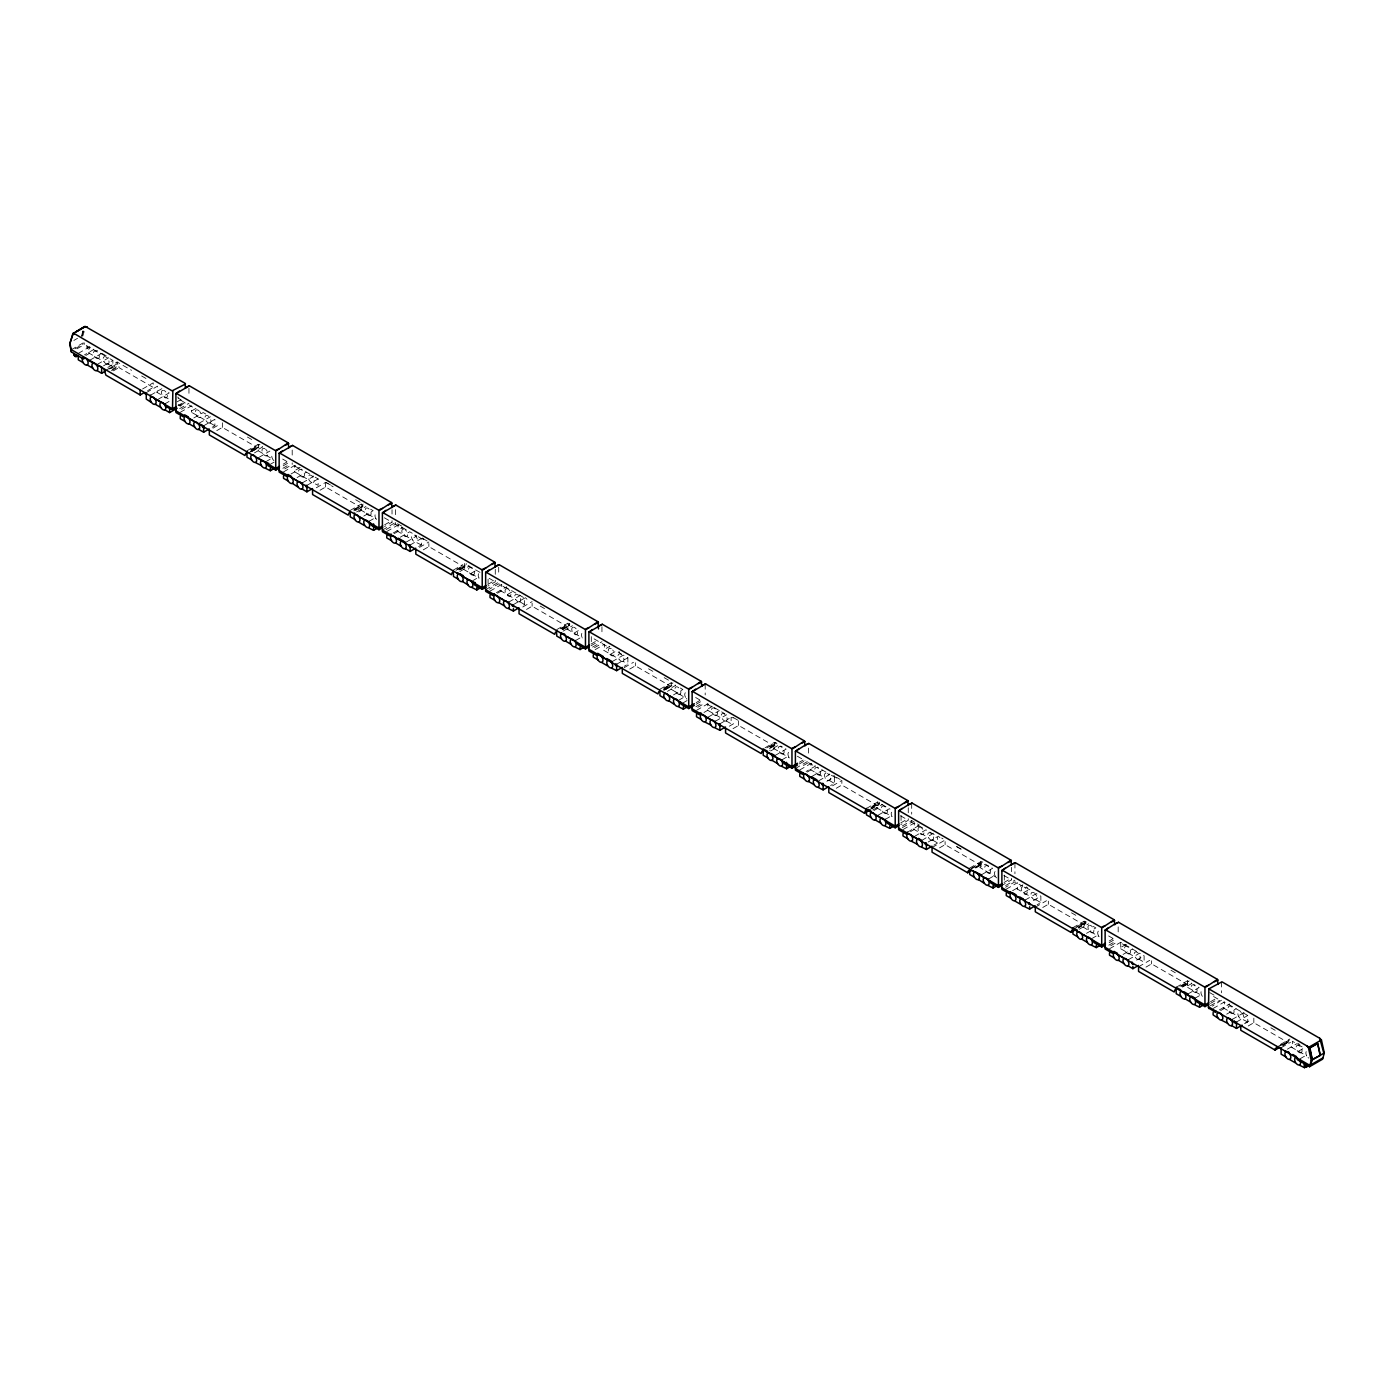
<?xml version="1.0" encoding="UTF-8"?>
<svg xmlns="http://www.w3.org/2000/svg" width="1394" height="1394" viewBox="0 0 1394 1394"><rect width="100%" height="100%" fill="white"/><g stroke="black" fill="none" stroke-linecap="round" stroke-linejoin="round"><path stroke-width="0.75" stroke-dasharray="5 3.75" d="M82.019 334.107L83.03 330.692M81.723 336.006L83.239 330.883M81.706 336.477L83.431 330.657M82.751 336.268L84.476 330.465M179.896 406.072L185.524 402.186M1221.51 1000.195L1212.327 1006.137M506.58 586.665L505.9 587.954L498.703 583.807L489.381 589.174M1022.813 884.72L1022.133 885.992L1014.937 881.844L1005.614 887.229M1126.056 944.313L1125.376 945.602L1119.974 942.501M97.336 350.399L96.656 351.515L87.352 346.13C86.097 347.89 90.54 350.504 89.321 347.28M619.703 652.375L618.971 651.556M73.882 340.432L77.506 338.341M71.408 349.685L83.065 342.959L86.968 345.921C85.592 348.082 90.924 351.34 89.704 347.489M74.962 348.796L83.274 343.987M77.001 348.779L84.459 344.475L84.11 342.75M78.273 353.396L89.495 346.914L93.851 349.441L84.494 354.843M85.766 355.505L89.495 353.344L89.495 346.914M89.948 360.157L101.187 353.658M97.284 364.392L108.523 357.892L95.681 350.486M103.522 365.82L112.879 360.419L112.879 366.831L109.133 368.992M107.826 367.389L117.131 362.004L131.576 370.334M105.961 370.246L117.131 363.799L118.141 364.374L118.141 365.942L110.684 370.246M110.684 368.678L118.141 364.374M111.503 370.717L118.96 366.413L118.96 367.633L153.218 387.41L153.218 382.827L140.167 390.372M113.367 370.856L118.96 367.633M147.625 390.651L153.218 387.41M146.265 392.655L157.505 386.173L157.505 392.603M150.622 395.182L161.843 388.682M157.958 399.416L169.179 392.916L165.52 390.808M165.276 403.633L169.023 401.472M177.125 401.838L180.871 399.677L180.871 406.09L177.7 404.26M178.066 405.619L185.524 401.315M179.634 408.669L188.957 403.284M181.499 409.278L188.957 404.974L192.546 407.048M180.279 412.293L191.501 405.811L191.501 412.223M195.996 408.407L190.386 411.648L205.981 420.587M193.836 417.956L203.193 412.554L208.595 415.673M199.15 423.201L210.389 416.719M203.646 425.797L214.885 419.298L214.885 425.728L211.139 427.888M213.038 428.167L220.496 423.863M216.767 430.624L222.36 427.4L258.012 447.962L258.831 445.731L259.946 446.376L246.895 453.904M246.965 450.802L258.204 444.32L262.699 446.916L257.088 450.157L272.666 459.096M250.624 449.861L259.946 444.477M251.373 450.035L258.831 445.731M250.554 451.22L258.012 446.916M251.373 451.691L258.831 447.387M252.419 451.203L258.012 447.962M254.457 452.893L258.204 450.732L258.204 444.32M258.657 457.546L269.896 451.064M265.853 461.693L271.464 458.452M270.349 464.289L274.078 462.128M283.191 464.15L286.92 462.006M283.191 465.84L288.785 462.599L282.668 459.079M282.877 468.279L290.335 463.975M284.742 468.889L292.2 464.585L292.2 462.895M283.522 471.904L294.761 465.422L299.257 468.018M300.163 467.495L293.629 471.259L309.224 480.198M291.015 473.995L294.761 471.834L294.761 465.422M297.079 477.567L306.436 472.165M302.393 482.812L313.633 476.312L301.052 469.046M306.889 485.408L318.128 478.909L318.128 485.339L312.692 482.655A4.165 2.405 60 0 1 309.747 480.965L309.137 480.059A4.165 2.405 60 0 1 309.137 475.249A4.165 2.405 60 0 1 313.302 477.654A4.165 2.405 60 0 1 313.302 482.481M316.299 487.778L325.621 482.394L333.131 486.733M320.028 490.235L325.621 487.011L361.255 507.573M350.225 510.413L361.447 503.931L361.447 510.343L357.7 512.504M353.867 509.472L363.189 504.088M354.616 509.646L362.074 505.342L363.189 505.987L355.731 510.291M353.797 510.831L362.074 506.998L355.662 510.814M356.585 511.929L365.942 506.527M363.782 516.076L373.139 510.674L367.737 507.555M369.096 521.304L374.707 518.063M384.57 524.841L392.028 520.537L392.028 522.21L384.57 526.514M382.409 530.051L395.443 522.506L402.936 526.827M386.138 529.563L395.443 524.196L402.639 528.343M386.765 531.515L398.004 525.033L407.884 530.731M393.143 533.031L402.5 527.629M394.258 533.606L398.004 531.445L398.004 525.033M400.322 537.178L409.697 531.776L416.876 535.923L405.654 542.423M410.15 545.002L421.371 538.52L421.371 544.949L417.625 547.11M419.542 547.372L428.864 542.005M423.271 549.846L428.864 546.605L464.498 567.184L465.335 564.953L466.432 565.598L466.432 563.699M453.468 570.024L462.825 564.622M457.11 569.083L464.568 564.762M456.012 570.338L465.335 564.953M458.905 569.362L464.498 566.138M458.974 569.902L466.432 565.598M459.741 569.85L465.335 566.609M460.769 569.344L464.498 567.184M459.828 571.54L469.186 566.138M470.771 573.526L476.382 570.285M472.339 580.915L477.95 577.674M487.813 584.452L495.271 580.148L495.271 581.821L487.813 586.125M485.652 589.645L498.703 582.117M490.008 591.126L501.248 584.644L504.245 586.369M496.386 592.642L505.743 587.24L524.614 598.131L524.614 604.56L520.886 606.721M497.501 593.217L501.248 591.056L501.248 584.644M507.311 594.628L512.94 591.387M508.897 602.016L520.119 595.534M513.393 604.613L524.614 598.131M522.785 606.982L532.107 601.616M526.514 609.457L532.107 606.216L567.741 626.795M556.711 629.635L567.95 623.153L567.95 629.565M560.371 628.677L569.693 623.31L569.693 625.209L562.235 629.513M561.12 628.868L568.578 624.564L569.693 625.209M562.148 628.973L568.578 626.22L562.148 630.018M563.071 631.151L572.446 625.732M574.014 633.137L579.625 629.896M575.583 640.526L581.211 637.285M591.056 644.045L598.514 639.741M591.056 645.736L598.514 641.432L590.882 637.023M592.624 647.112L601.947 641.728M594.489 647.722L601.947 643.401L609.143 647.565L609.823 646.276L603.375 650.092L618.971 659.031M595.133 649.656L604.491 644.255L604.491 650.667M610.572 654.239L616.183 650.998L621.585 654.117M612.14 661.627L623.379 655.145L627.875 657.741L627.875 664.154L624.129 666.332M616.636 664.224L627.875 657.741M624.163 667.674L633.486 662.289M629.757 669.05L635.35 665.827L670.984 686.406L671.821 684.175L672.936 684.82L663.614 690.187M659.954 689.246L671.194 682.746L675.689 685.343L670.061 688.584L686.179 698.289A4.165 2.405 60 0 0 686.893 699.039M663.614 688.288L672.936 682.921M664.363 688.479L671.821 684.175M663.544 689.664L670.984 685.36M664.363 690.135L671.821 685.831M665.408 689.629L670.984 686.406M667.447 691.337L671.194 689.176L671.194 682.746M673.511 694.909L682.868 689.507L677.484 686.388M678.843 700.136L684.454 696.895M683.339 702.733L687.068 700.572M696.181 702.593L699.91 700.433M696.181 704.266L701.757 701.043L695.658 697.505M695.867 706.723L703.325 702.419M697.732 707.316L705.19 703.012M696.512 710.348L707.751 703.865L712.229 706.444L706.619 709.703L722.214 718.624M704.005 712.439L707.751 710.278L707.751 703.865M708.204 717.091L719.426 710.609M715.383 721.238L726.622 714.756M719.879 723.834L729.236 718.433M729.289 726.204L736.746 721.9M733.017 728.661L738.593 725.438L774.245 746.017L775.064 743.786L776.179 744.413L770.586 747.654M765.079 747.759L774.437 742.357L778.932 744.954L769.575 750.355M766.857 747.898L776.179 742.514M769.471 747.01L775.064 743.786M770.516 747.114L774.245 744.971M769.471 748.665L775.064 745.442M770.69 750.948L774.437 748.787L774.437 742.357M774.89 755.6L786.129 749.118L780.727 745.999M782.086 759.747L787.697 756.506M799.424 762.204L803.153 760.044M799.424 763.877L805.018 760.654L805.018 758.963M795.399 768.477L808.433 760.95L808.433 762.623L800.992 766.927M799.755 769.958L810.994 763.459L815.49 766.055L806.133 771.474M807.248 772.049L810.994 769.889L810.994 763.459M811.447 776.702L822.669 770.22M818.644 780.849L829.866 774.367L817.285 767.101M826.869 781.285L834.361 776.963L834.361 783.376L830.615 785.536M832.532 785.815L841.854 780.431L841.854 785.049L877.488 805.627L878.307 805.052L871.895 808.851M836.261 788.272L841.854 785.049M866.458 808.45L877.68 801.968L887.577 807.684M871.964 806.429L879.422 802.125L879.422 804.024L868.235 810.489M870.867 807.701L878.307 803.397L879.422 804.024M871.895 807.806L877.488 804.565M872.818 809.966L882.175 804.565M873.933 810.559L877.68 808.398L877.68 801.968M878.133 815.211L889.372 808.712L892.962 810.803M885.329 819.358L890.94 816.117M900.803 822.878L908.261 818.574L908.261 820.264L900.803 824.568M902.371 825.928L911.693 820.561L919.169 824.882M902.371 827.618L911.693 822.233L918.873 826.398M902.998 829.569L914.237 823.07L924.117 828.785M907.494 832.148L918.733 825.666M910.491 831.66L914.237 829.5L914.237 823.07M914.691 836.313L925.93 829.831L936.106 835.703M921.887 840.46L933.318 833.246M928.247 841.976L937.604 836.574L937.604 842.987L933.858 845.147M932.046 847.569L945.097 840.042L941.682 838.073M939.504 847.883L945.097 844.659L980.731 865.238L981.568 862.991L982.665 863.635L982.665 861.736M969.701 868.061L980.94 861.579L983.92 863.304M971.496 868.201L980.801 862.816M970.381 869.455L981.568 862.991M975.138 867.417L980.731 864.175M975.225 867.939L982.665 863.635M975.974 867.887L981.568 864.663M981.393 874.822L992.615 868.323L985.419 864.175L979.808 867.417L995.926 877.122A4.165 2.405 60 0 0 996.64 877.871M988.573 878.969L994.201 875.728M1004.046 882.489L1011.504 878.185L1011.504 879.875L1002.181 885.242M1005.614 885.538L1014.937 880.172M1006.259 889.163L1017.481 882.681L1017.481 889.111M1012.619 890.679L1021.976 885.277M1023.562 892.683L1029.173 889.424M1025.13 900.071L1036.369 893.589L1040.865 896.185L1040.865 902.598L1037.119 904.758M1033.372 900.507L1040.865 896.185M1035.289 907.18L1046.476 900.733M1042.747 907.494L1048.34 904.27L1083.974 924.849L1084.811 924.274L1078.381 928.073M1072.944 927.672L1084.184 921.19L1087.181 922.915M1076.604 926.731L1085.926 921.347L1085.926 923.246L1078.468 927.55M1073.624 929.066L1084.811 922.601L1085.926 923.246M1078.381 927.01L1083.974 923.786M1079.304 929.188L1088.679 923.786M1086.501 933.335L1095.858 927.934L1090.474 924.832M1091.816 938.58L1097.444 935.339M1109.154 941.02L1112.882 938.876M1109.154 942.71L1114.747 939.469M1108.857 945.149L1116.315 940.845M1110.722 945.759L1118.18 941.455M1109.502 948.774L1120.724 942.292L1137.818 952.154M1126.125 944.365L1119.609 948.129L1135.204 957.068M1123.059 954.437L1132.416 949.035M1128.373 959.682L1139.612 953.2L1144.108 955.796L1144.108 962.209L1139.194 959.368M1136.615 960.117L1144.108 955.796M1138.549 966.791L1149.719 960.344M1145.99 967.105L1151.583 963.881L1187.235 984.443L1188.054 982.212L1180.596 986.516M1176.188 987.283L1187.427 980.801L1191.922 983.397L1186.311 986.638L1201.889 995.577M1179.847 986.342L1189.169 980.958M1181.642 986.621L1187.235 983.397M1183.576 986.081L1189.169 982.857M1182.46 987.109L1188.054 983.885M1187.88 994.027L1199.119 987.544L1193.717 984.425M1195.076 998.191L1200.687 994.95M1210.55 1001.711L1216.143 998.487M1210.55 1003.384L1218.007 999.08L1210.358 994.671M1210.341 1005.771L1219.645 1000.387M1213.129 1008.489L1224.368 1002.007L1247.735 1015.494L1247.735 1021.924L1243.988 1024.085M1219.349 1009.918L1229.63 1003.994L1228.462 1004.847L1223.671 1002.077M1220.621 1010.598L1224.368 1008.42L1224.368 1002.007M1226.685 1014.152L1236.042 1008.751M1232.157 1019.467L1244.284 1012.462M1236.495 1021.994L1247.735 1015.494M1244.511 1023.527L1251.969 1019.223M1248.24 1025.967L1253.833 1022.726L1288.091 1042.52L1288.892 1040.185L1289.903 1040.778L1282.445 1045.082M1280.581 1044.35L1289.903 1038.983M1277.723 1046.65L1288.892 1040.185M1280.633 1045.587L1288.091 1041.283M1283.316 1044.977L1288.892 1041.754M1282.497 1045.744L1288.091 1042.52M1281.121 1047.748L1290.478 1042.346M1287.359 1049.177L1296.716 1043.775M1298.424 1051.25L1304.052 1048.009L1292.36 1041.266L1292.36 1047.678M1300.149 1058.726L1305.76 1055.485M421.371 544.949L415.952 542.266A4.165 2.405 60 0 1 412.99 540.576L412.38 539.67A4.165 2.405 60 0 1 412.99 534.669M623.048 661.296L622.438 661.488A4.165 2.405 60 0 1 619.494 659.78L618.884 658.892A4.165 2.405 60 0 1 618.884 654.082A4.165 2.405 60 0 1 623.048 656.487A4.165 2.405 60 0 1 623.048 661.296L627.875 664.154M1247.735 1021.924L1242.315 1019.258A4.165 2.405 60 0 1 1239.353 1017.55L1238.743 1016.662A4.165 2.405 60 0 1 1238.099 1012.567A4.165 2.405 60 0 1 1240.834 1012.044M141.648 375.979L147.154 379.151M247.418 437.036L254.963 441.393M326.161 482.498L333.689 486.854M422.33 538.032L423.741 538.851M540.192 606.076L547.737 610.433M664.189 677.658L671.716 682.014M733.488 717.666L741.033 722.022M833.647 775.5L835.023 776.301M956.946 846.681L964.491 851.037M1026.542 886.863L1027.552 887.856M1071.516 912.826L1079.061 917.182M1170.995 970.259L1178.522 974.615M1209.678 992.598L1214.679 995.49M1270.875 1027.814L1276.364 1030.985M1297.622 1043.252L1299.87 1044.559M101.849 353.309L106.955 356.254M355.679 499.749L361.307 503.007M423.741 539.042L427.156 541.011M648.506 668.806L656.016 673.145M836.731 777.486L840.146 779.455M956.371 846.559L963.881 850.898M422.051 538.642L423.741 539.617M526.984 599.228L525.294 597.678M731.78 717.457L733.488 717.927M835.023 777.068L836.731 778.061M939.974 837.655L938.284 836.156M109.969 358.728L112.879 360.419M177.962 397.987L180.871 399.677M315.131 477.184L318.128 478.909M418.374 536.795L421.371 538.52M479.972 572.359L464.69 563.542L464.69 569.954M714.042 707.49L724.828 713.711M831.364 775.238L834.361 776.963M1025.583 887.351L1032.762 891.515M293.995 465.613L299.396 468.732M384.378 517.801L392.028 522.21M489.155 578.301L495.271 581.821M706.985 704.057L712.386 707.176M797.368 756.245L805.018 760.654M808.433 762.623L815.629 766.787M900.629 815.856L905.211 818.487M1003.872 875.449L1011.504 879.875M1108.648 935.949L1113.231 938.598M88.24 352.682L104.132 361.778M108.122 364.095L112.879 366.831M156.233 391.941L169.266 399.381M209.971 422.887L214.885 425.728M360.332 509.768L375.927 518.707M396.889 530.87L412.467 539.809M463.575 569.379L479.083 578.179A4.165 2.405 60 0 1 479.083 573.37M500.132 590.481L515.728 599.42M519.718 601.72L524.614 604.56M566.818 628.99L582.413 637.912M726.204 720.942L731.118 723.765L731.118 717.352M773.322 748.195L789.44 757.9M809.862 769.296L825.457 778.235M829.465 780.553L834.361 783.376M876.565 807.806L892.073 816.623A4.165 2.405 60 0 1 892.073 811.796M913.122 828.907L928.7 837.846M932.708 840.164L937.604 842.987M1016.365 888.518L1031.961 897.457M1035.951 899.775L1040.865 902.598M1083.051 927.027L1099.169 936.733M1223.096 1007.757L1238.83 1016.784M1291.088 1047.016L1306.736 1055.903A4.165 2.405 60 0 1 1306.736 1051.093M1202.412 996.344L1201.802 995.438A4.165 2.405 60 0 1 1202.412 990.437M376.45 519.474L375.84 518.568A4.165 2.405 60 0 1 376.45 513.567M185.245 402.988L178.571 398.806L177.892 396.907M1253.833 1018.143L1253.833 1022.726M1221.51 982.003L1221.51 992.824M1187.427 980.801L1187.427 987.213M1151.583 960.797L1151.583 963.881M1120.724 942.292L1120.724 948.722M1118.18 926.923L1118.18 933.353M1084.811 922.601L1084.811 924.274M1084.184 921.19L1084.184 927.602M1048.34 901.186L1048.34 904.27M1014.937 863.025L1014.937 873.742M1011.504 867.364L1011.504 871.686M1004.307 875.083L1004.307 881.496M980.94 861.579L980.94 868.009M945.097 841.575L945.097 844.659M911.693 803.414L911.693 814.131M911.693 820.561L911.693 822.233M908.261 807.753L908.261 814.253M901.064 815.473L901.064 821.885M878.307 803.397L878.307 805.052M808.433 748.09L808.433 754.52M738.593 720.82L738.593 725.438M705.19 684.21L705.19 694.909M635.35 662.76L635.35 665.827M601.947 626.742L601.947 635.298M591.317 636.64L591.317 643.052M568.578 624.564L568.578 626.22M532.107 603.149L532.107 606.216M498.703 567.131L498.703 575.687M495.271 569.31L495.271 575.809M488.074 579.172L488.074 583.441M428.864 543.538L428.864 546.605M395.443 509.664L395.443 516.076M395.443 522.506L395.443 524.196M392.028 509.699L392.028 514.038M362.074 505.342L362.074 506.998M325.621 482.394L325.621 487.011M292.2 450.053L292.2 456.483M222.36 422.783L222.36 427.4M188.957 388.299L188.957 396.872M117.131 362.004L117.131 363.799M788.812 757.012A4.165 2.405 60 0 1 789.44 752.011M199.028 410.794A4.165 2.405 60 0 0 195.7 410.463A4.165 2.405 60 0 0 196.171 414.854L196.781 415.743A4.165 2.405 60 0 0 199.725 417.451L200.353 417.259A4.165 2.405 60 0 0 199.725 411.544M273.904 460.612A4.165 2.405 60 0 1 273.189 459.863L272.579 458.957A4.165 2.405 60 0 1 273.904 454.026M264.947 448.746A4.165 2.405 60 0 0 262.229 449.269A4.165 2.405 60 0 0 262.874 453.346L263.483 454.252A4.165 2.405 60 0 0 266.428 455.943L267.038 455.768A4.165 2.405 60 0 0 265.714 449.304M1308.827 1058.116A4.165 2.405 60 0 1 1308.06 1057.558M1241.601 1012.602A4.165 2.405 60 0 1 1242.925 1019.066M162.924 390.285A4.165 2.405 60 0 0 162.314 395.304L162.924 396.192A4.165 2.405 60 0 0 165.869 397.9L166.478 397.708A4.165 2.405 60 0 0 166.949 393.857A4.165 2.405 60 0 0 163.638 390.355M920.232 827.182A4.165 2.405 60 0 0 918.907 832.113L919.517 833.002A4.165 2.405 60 0 0 922.462 834.71L923.072 834.518A4.165 2.405 60 0 0 923.717 831.173A4.165 2.405 60 0 0 920.981 827.496M995.316 876.234A4.165 2.405 60 0 1 995.926 871.215M825.98 773.112A4.165 2.405 60 0 0 825.37 778.113L825.98 779.002A4.165 2.405 60 0 0 828.942 780.71L829.552 780.518A4.165 2.405 60 0 0 830.179 777.172A4.165 2.405 60 0 0 827.461 773.496M1034.714 893.275A4.165 2.405 60 0 0 1031.403 892.944A4.165 2.405 60 0 0 1031.874 897.335L1032.484 898.224A4.165 2.405 60 0 0 1035.428 899.932L1036.038 899.74A4.165 2.405 60 0 0 1035.428 894.024M1022.76 886.706A4.165 2.405 60 0 0 1022.15 891.724L1022.76 892.613A4.165 2.405 60 0 0 1025.705 894.321L1026.315 894.129A4.165 2.405 60 0 0 1026.96 890.783A4.165 2.405 60 0 0 1024.241 887.107M1098.559 935.844A4.165 2.405 60 0 1 1099.169 930.826M1089.463 925.215A4.165 2.405 60 0 0 1088.836 930.234L1089.463 931.122A4.165 2.405 60 0 0 1092.408 932.83L1093.018 932.638A4.165 2.405 60 0 0 1093.488 928.787A4.165 2.405 60 0 0 1090.16 925.285M611.252 648.68A4.165 2.405 60 0 0 608.516 649.203A4.165 2.405 60 0 0 609.161 653.281L609.77 654.169A4.165 2.405 60 0 0 612.715 655.877L613.325 655.685A4.165 2.405 60 0 0 612.715 649.987M685.569 697.401A4.165 2.405 60 0 1 686.893 692.469M507.242 588.738A4.165 2.405 60 0 0 505.917 593.67L506.527 594.576A4.165 2.405 60 0 0 509.472 596.266L510.082 596.074A4.165 2.405 60 0 0 510.727 592.746A4.165 2.405 60 0 0 508.008 589.07M573.213 627.178A4.165 2.405 60 0 0 572.603 632.179L573.213 633.068A4.165 2.405 60 0 0 576.175 634.775L576.785 634.584A4.165 2.405 60 0 0 577.255 630.75A4.165 2.405 60 0 0 573.927 627.248M581.856 636.814A4.165 2.405 60 0 1 581.856 633.416M414.471 535.069A4.165 2.405 60 0 1 417.189 538.746A4.165 2.405 60 0 1 416.562 542.092M403.981 529.128A4.165 2.405 60 0 0 402.674 534.059L403.284 534.965A4.165 2.405 60 0 0 406.229 536.655L406.839 536.481A4.165 2.405 60 0 0 405.515 530.016M98.486 358.45L97.876 358.641A4.165 2.405 60 0 1 94.931 356.934L94.322 356.045A4.165 2.405 60 0 1 94.322 351.218A4.165 2.405 60 0 1 98.486 353.64A4.165 2.405 60 0 1 98.486 358.45M108.209 364.061L107.599 364.252A4.165 2.405 60 0 1 104.655 362.545L104.045 361.656A4.165 2.405 60 0 1 104.045 356.829A4.165 2.405 60 0 1 108.209 359.251A4.165 2.405 60 0 1 108.209 364.061M210.058 422.87L209.448 423.062A4.165 2.405 60 0 1 206.504 421.354L205.894 420.465A4.165 2.405 60 0 1 205.894 415.639A4.165 2.405 60 0 1 210.058 418.043A4.165 2.405 60 0 1 210.058 422.87M303.596 476.87L302.986 477.062A4.165 2.405 60 0 1 300.024 475.354L299.414 474.448A4.165 2.405 60 0 1 299.414 469.639A4.165 2.405 60 0 1 303.596 472.043A4.165 2.405 60 0 1 303.596 476.87M370.281 515.362L369.671 515.553A4.165 2.405 60 0 1 366.727 513.863L366.117 512.957A4.165 2.405 60 0 1 366.117 508.148A4.165 2.405 60 0 1 370.281 510.553A4.165 2.405 60 0 1 370.281 515.362M473.542 574.973L472.914 575.164A4.165 2.405 60 0 1 469.97 573.457L469.36 572.568A4.165 2.405 60 0 1 469.36 567.759A4.165 2.405 60 0 1 473.542 570.163A4.165 2.405 60 0 1 473.542 574.973M519.805 601.685L519.195 601.877A4.165 2.405 60 0 1 516.25 600.187L515.641 599.281A4.165 2.405 60 0 1 515.641 594.471A4.165 2.405 60 0 1 519.805 596.876A4.165 2.405 60 0 1 519.805 601.685M680.028 694.195L679.418 694.386A4.165 2.405 60 0 1 676.473 692.679L675.863 691.79A4.165 2.405 60 0 1 675.863 686.963A4.165 2.405 60 0 1 680.028 689.385A4.165 2.405 60 0 1 680.028 694.195M716.586 715.296L715.976 715.488A4.165 2.405 60 0 1 713.014 713.78L712.404 712.892A4.165 2.405 60 0 1 712.404 708.082A4.165 2.405 60 0 1 716.586 710.487A4.165 2.405 60 0 1 716.586 715.296M726.291 720.907L725.682 721.099A4.165 2.405 60 0 1 722.737 719.391L722.127 718.502A4.165 2.405 60 0 1 722.127 713.693A4.165 2.405 60 0 1 726.291 716.098A4.165 2.405 60 0 1 726.291 720.907M783.271 753.806L782.661 753.997A4.165 2.405 60 0 1 779.716 752.29L779.107 751.401A4.165 2.405 60 0 1 779.107 746.574A4.165 2.405 60 0 1 783.271 748.996A4.165 2.405 60 0 1 783.271 753.806M819.829 774.907L819.219 775.099A4.165 2.405 60 0 1 816.274 773.391L815.647 772.503A4.165 2.405 60 0 1 815.647 767.676A4.165 2.405 60 0 1 819.829 770.098A4.165 2.405 60 0 1 819.829 774.907M886.514 813.416L885.904 813.608A4.165 2.405 60 0 1 882.96 811.9L882.35 811.012A4.165 2.405 60 0 1 882.35 806.185A4.165 2.405 60 0 1 886.514 808.607A4.165 2.405 60 0 1 886.514 813.416M932.795 840.129L932.185 840.321A4.165 2.405 60 0 1 929.223 838.613L928.613 837.724A4.165 2.405 60 0 1 928.613 832.898A4.165 2.405 60 0 1 932.795 835.32A4.165 2.405 60 0 1 932.795 840.129M989.775 873.027L989.165 873.219A4.165 2.405 60 0 1 986.203 871.511L985.593 870.623A4.165 2.405 60 0 1 985.593 865.796A4.165 2.405 60 0 1 989.775 868.201A4.165 2.405 60 0 1 989.775 873.027M1129.576 953.74L1128.966 953.932A4.165 2.405 60 0 1 1126.004 952.224L1125.394 951.335A4.165 2.405 60 0 1 1125.394 946.509A4.165 2.405 60 0 1 1129.576 948.913A4.165 2.405 60 0 1 1129.576 953.74M1139.281 959.351L1138.671 959.542A4.165 2.405 60 0 1 1135.727 957.835L1135.117 956.946A4.165 2.405 60 0 1 1135.117 952.119A4.165 2.405 60 0 1 1139.281 954.524A4.165 2.405 60 0 1 1139.281 959.351M1196.261 992.249L1195.651 992.423A4.165 2.405 60 0 1 1192.706 990.733L1192.097 989.827A4.165 2.405 60 0 1 1192.097 985.018A4.165 2.405 60 0 1 1196.261 987.422A4.165 2.405 60 0 1 1196.261 992.249M1233.202 1013.455L1232.592 1013.647A4.165 2.405 60 0 1 1229.647 1011.939L1229.02 1011.051A4.165 2.405 60 0 1 1229.02 1006.224A4.165 2.405 60 0 1 1233.202 1008.629A4.165 2.405 60 0 1 1233.202 1013.455M1301.194 1052.714L1300.585 1052.888A4.165 2.405 60 0 1 1297.64 1051.198L1297.03 1050.292A4.165 2.405 60 0 1 1297.03 1045.483A4.165 2.405 60 0 1 1301.194 1047.887A4.165 2.405 60 0 1 1301.194 1052.714"/><path stroke-width="1.5" d="M84.302 357.927L83.623 359.042L71.408 352.002L70.049 343.203L72.941 333.514L85.017 326.335L185.106 383.315L185.524 388.334M1306.666 1045.796L1309.419 1047.277L1312.294 1060.276L1309.541 1066.706L1322.592 1059.179L1324.3 1052.958L1321.425 1039.959L1319.717 1038.269L1221.946 981.812L1208.842 988.886L1306.666 1045.796L1308.374 1047.486L1311.249 1060.486L1309.541 1066.706L1297.344 1059.667L1296.664 1057.767M71.408 352.002L69.7 343.795L73.359 333.061L172.054 390.843L185.524 383.995M1309.75 1047.992L1317.783 1043.531L1320.118 1055.519L1312.277 1059.44L1309.959 1048.044M390.285 534.582L389.606 535.871L382.409 531.724L382.409 512.905L395.809 505.029L494.748 562.148L495.271 567.149M700.015 713.414L699.335 714.704L692.138 710.557L692.138 691.738L705.556 683.862L804.477 740.963L805.018 745.982M803.275 773.025L802.578 774.315L795.399 770.168L795.399 751.349L804.896 745.302M1009.761 892.247L1009.082 893.537L1001.885 889.372L1001.885 870.57L1011.399 864.524M1308.374 1047.486L1321.425 1039.959M176.341 408.128L172.49 409.731L172.856 390.878M1216.108 1011.26L1215.429 1012.375L1208.476 1007.723L1208.842 988.886M71.408 349.685L172.49 408.843L176.202 406.7M1311.249 1060.486L1324.3 1052.958M1322.941 1057.872L1309.89 1065.399L1208.476 1006.851M83.797 327.154L76.217 331.807L84.023 327.363M84.581 326.788L87.334 326.876M188.364 416.963L184.775 414.889L183.102 416.667L175.905 412.502L175.905 393.683L189.323 385.807L288.244 442.926L288.785 447.927M189.323 385.807L185.454 387.619M291.607 476.574L288.018 474.5L286.345 476.26L279.148 472.113L279.148 453.294L292.566 445.418L391.487 502.537L392.028 507.538M292.566 445.418L288.697 447.23M395.809 505.029L391.941 506.841M494.504 593.722L492.849 595.482L485.652 591.335L485.652 572.516L499.069 564.64L597.991 621.759L598.514 628.921M499.069 564.64L495.184 566.452M603.149 656.435L597.765 653.333L596.092 655.093L588.895 650.946L588.895 632.127L602.313 624.251L701.234 681.352L701.757 686.371M602.313 624.251L598.427 626.063M705.556 683.862L701.687 685.674M808.799 743.455L804.93 745.285L808.799 743.455L907.738 800.574L908.261 805.575M907.494 832.148L905.839 833.926L898.642 829.761L898.642 810.959L908.139 804.913M912.042 803.066L908.174 804.896L912.042 803.066L1010.981 860.185L1011.504 865.186M1015.302 862.677L1011.417 864.507L1015.302 862.677L1114.224 919.796L1114.747 924.797M1117.587 953.444L1113.998 951.37L1112.325 953.147L1105.128 948.983L1105.128 930.181L1114.642 924.117M1118.546 922.288L1114.677 924.1L1118.546 922.288L1217.467 979.407L1218.007 984.408M94.13 363.607L88.589 360.419M160.659 402.012L155.117 398.823M279.462 467.983L275.733 470.144L275.733 451.133L288.244 442.926M382.705 527.594L378.976 529.737L378.976 510.744L391.487 502.537M485.948 587.205L482.219 589.348L482.219 570.355L494.748 562.148M589.192 646.816L585.463 648.959L585.463 629.966L597.991 621.759M694.317 705.347L688.723 708.57L688.723 689.56L701.234 681.352M797.56 764.957L791.966 768.181L791.966 749.17L804.477 740.963M898.938 825.631L895.209 827.792L895.209 808.781L907.738 800.574M1002.181 885.242L998.452 887.403L998.452 868.392L1010.981 860.185M1105.442 944.853L1101.713 947.014L1101.713 928.003L1114.224 919.796M1208.685 1004.464L1204.956 1006.625L1204.956 987.614L1217.467 979.407M175.905 393.683L179.425 391.104M279.148 453.294L282.668 450.715M382.409 512.905L385.911 510.326M485.652 572.516L489.155 569.937M588.895 632.127L592.415 629.548M692.138 691.738L695.658 689.159M795.399 751.349L798.901 748.752M898.642 810.959L902.145 808.363M1001.885 870.57L1005.405 867.974M1105.128 930.181L1108.648 927.585M193.993 421.267L188.19 417.904M263.013 461.118L257.193 457.755M297.253 480.878L291.433 477.515M366.256 520.711L360.436 517.366M400.496 540.489L394.676 537.126M469.499 580.322L463.679 576.977M503.739 600.1L497.919 596.737M572.742 639.933L566.94 636.588M606.982 659.711L601.18 656.347M676.003 699.544L670.183 696.181M710.243 719.321L704.423 715.958M779.246 759.155L773.426 755.792M813.486 778.932L807.666 775.569M882.489 818.766L876.669 815.403M916.729 838.526L910.909 835.18M985.732 878.377L979.93 875.014M1019.972 898.137L1014.17 894.791M1088.993 937.988L1083.173 934.625M1123.233 957.748L1117.413 954.402M1192.236 997.599L1186.416 994.236M96.378 364.914L101.64 366.901L101.64 373.313L105.386 371.152M104.097 369.532L105.909 375.16L140.167 394.955L143.896 392.794M149.716 395.704L150.622 395.182M164.37 404.173L165.276 403.633M164.858 404.434L165.537 406.351L172.49 409.731M164.875 409.836L169.632 412.572L177.125 408.25M198.244 423.724L202.147 424.926M198.75 429.369L203.646 432.21L209.257 428.969M264.947 462.233L268.85 463.435M262.682 460.508A4.165 2.405 60 0 0 261.358 465.439L261.967 466.345A4.165 2.405 60 0 0 264.912 468.053L270.349 470.719L274.078 468.558M279.462 466.31L275.733 468.454L175.905 410.829M301.487 483.335L302.393 482.812M301.993 488.98L306.889 491.821L312.517 488.58M353.797 513.532L354.703 513.009M368.19 521.826L369.096 521.304M356.202 514.508A4.165 2.405 60 0 0 354.878 519.439L355.487 520.345A4.165 2.405 60 0 0 358.45 522.036L365.211 525.956A4.165 2.405 60 0 0 368.155 527.646L373.592 530.33L377.338 528.169M382.705 525.904L378.976 528.065L279.148 470.44M390.355 534.634L391.261 534.111M405.236 548.591L410.15 551.432L415.76 548.191M457.058 573.143L457.964 572.62M471.433 581.437L475.337 582.657M472.026 587.083A4.165 2.405 60 0 0 472.026 582.256A4.165 2.405 60 0 0 467.844 579.852A4.165 2.405 60 0 0 467.844 584.661L468.454 585.567A4.165 2.405 60 0 0 471.416 587.257L476.835 589.941L480.582 587.78M485.948 585.515L482.219 587.676L382.409 530.051M507.991 602.539L508.897 602.016M506.492 601.163A4.165 2.405 60 0 0 503.757 601.685A4.165 2.405 60 0 0 504.401 605.763L505.011 606.669A4.165 2.405 60 0 0 507.956 608.359L513.393 611.042L519.004 607.801M560.301 632.754L564.797 634.305M574.677 641.048L575.583 640.526M575.269 646.677A4.165 2.405 60 0 0 575.269 641.867A4.165 2.405 60 0 0 571.087 639.463A4.165 2.405 60 0 0 571.087 644.272L571.697 645.161A4.165 2.405 60 0 0 574.659 646.868L580.078 649.552L583.825 647.374M589.192 645.126L585.463 647.286L485.652 589.645M611.234 662.15L612.14 661.627L606.756 658.526M602.103 662.185A4.165 2.405 60 0 0 602.103 657.358A4.165 2.405 60 0 0 597.921 654.953A4.165 2.405 60 0 0 597.921 659.763L598.531 660.669A4.165 2.405 60 0 0 601.494 662.359L608.254 666.28A4.165 2.405 60 0 0 611.199 667.97L616.636 670.653L622.247 667.412M668.702 700.712L674.957 704.772A4.165 2.405 60 0 0 677.902 706.479L683.339 709.145L687.068 706.985M694.317 703.656L688.723 706.897L588.895 649.255M700.102 713.467L701.008 712.944M714.477 721.761L715.383 721.238M715.07 727.389A4.165 2.405 60 0 0 715.07 722.58A4.165 2.405 60 0 0 710.888 720.175A4.165 2.405 60 0 0 710.888 724.985L711.498 725.891A4.165 2.405 60 0 0 714.46 727.581L719.879 730.264L725.507 727.006M766.787 751.976L767.693 751.436L763.198 748.857M781.18 760.27L782.086 759.747M778.201 758.493A4.165 2.405 60 0 0 777.591 763.494L778.201 764.382A4.165 2.405 60 0 0 781.145 766.09L786.582 768.756L790.328 766.595M797.56 763.267L791.966 766.508L692.138 708.866M818.313 787A4.165 2.405 60 0 0 818.313 782.191A4.165 2.405 60 0 0 814.148 779.786A4.165 2.405 60 0 0 814.148 784.595L814.758 785.484A4.165 2.405 60 0 0 817.703 787.192L823.122 789.858L828.75 786.617M828.803 787.976L828.803 792.576L864.437 813.155L868.166 811.012M870.048 811.569L870.954 811.047L867.957 809.322M884.423 819.881L885.329 819.358M882.925 818.487A4.165 2.405 60 0 0 880.189 819.027A4.165 2.405 60 0 0 880.834 823.105L881.444 823.993A4.165 2.405 60 0 0 884.388 825.701L889.825 828.367L893.571 826.206M898.938 823.959L895.209 826.102L795.399 768.477M920.981 840.983L921.887 840.46L918.28 838.386M919.482 839.589A4.165 2.405 60 0 0 916.747 840.129A4.165 2.405 60 0 0 917.391 844.206L918.001 845.095A4.165 2.405 60 0 0 920.946 846.803L926.383 849.469L931.994 846.228M932.046 847.569L932.046 852.187L967.68 872.766L971.409 870.605M973.291 871.18L981.393 874.822M987.666 879.492L988.573 878.969M978.449 879.544L984.687 883.604A4.165 2.405 60 0 0 987.649 885.312L993.068 887.978L996.815 885.817M1002.181 883.569L998.452 885.713L898.642 828.088M1009.831 892.282L1010.755 891.759M1024.224 900.594L1025.13 900.071M1015.093 900.611A4.165 2.405 60 0 0 1015.093 895.802A4.165 2.405 60 0 0 1010.911 893.38A4.165 2.405 60 0 0 1010.911 898.206L1011.521 899.095A4.165 2.405 60 0 0 1014.484 900.803L1021.244 904.706A4.165 2.405 60 0 0 1024.189 906.414L1029.626 909.08L1035.237 905.839M1035.289 907.18L1035.289 911.798L1070.94 932.377L1074.669 930.216M1076.534 930.791L1077.44 930.268L1072.944 927.672M1087.947 937.308A4.165 2.405 60 0 0 1087.337 942.327L1087.947 943.215A4.165 2.405 60 0 0 1090.892 944.923L1096.311 947.589L1100.058 945.428M1105.442 943.18L1101.713 945.324L1001.885 887.699M1128.373 959.682L1127.467 960.205A4.165 2.405 60 0 1 1128.06 965.833L1132.869 968.691L1138.48 965.45M1194.17 998.714L1195.076 998.191L1191.469 996.1M1194.745 1004.342A4.165 2.405 60 0 0 1194.745 999.515A4.165 2.405 60 0 0 1190.581 997.111A4.165 2.405 60 0 0 1190.581 1001.938L1191.19 1002.826A4.165 2.405 60 0 0 1194.135 1004.534L1199.572 1007.2L1203.318 1005.039M1208.685 1002.791L1204.956 1004.935L1105.128 947.31M1231.233 1019.99L1232.157 1019.467M1231.599 1025.566L1236.495 1028.406L1242.124 1025.165M1278.768 1047.887L1275.04 1050.048L1275.04 1048.811L1279.587 1047.138M1284.571 1050.78L1289.154 1052.383M1317.365 1043.287L1310.203 1047.434M1288.648 1052.731A4.165 2.405 60 0 0 1285.32 1052.4A4.165 2.405 60 0 0 1285.791 1056.791L1286.401 1057.68A4.165 2.405 60 0 0 1289.345 1059.388L1296.124 1063.291A4.165 2.405 60 0 0 1299.069 1064.999L1304.505 1067.665L1308.234 1065.504M285.23 445.278L288.785 443.606M388.49 504.889L392.028 503.199M491.733 564.483L495.271 562.81M594.977 624.094L598.514 622.421M698.22 683.705L701.757 682.032M801.48 743.316L805.018 741.643M904.723 802.927L908.261 801.254M1007.967 862.538L1011.504 860.865M1111.21 922.148L1114.747 920.476M1214.453 981.759L1218.007 980.087M176.271 393.335L275.193 450.454L279.236 448.729M279.514 452.945L378.454 510.065L382.479 508.34M382.775 512.556L481.697 569.676L485.739 567.95M486.018 572.167L584.94 629.286L588.982 627.561M589.261 631.778L688.183 688.897L692.226 687.172M692.504 691.389L791.426 748.508L795.469 746.783M795.747 751L894.687 808.119L898.729 806.394M899.008 810.611L997.93 867.713L1001.972 866.005M1002.251 870.222L1101.173 927.324L1105.215 925.616M1105.494 929.815L1204.416 986.935L1208.459 985.209M96.97 370.543L96.36 370.734A4.165 2.405 60 0 1 93.415 369.027L92.806 368.138A4.165 2.405 60 0 1 92.806 363.329A4.165 2.405 60 0 1 96.97 365.733A4.165 2.405 60 0 1 96.97 370.543L101.64 373.313M261.445 465.579L255.189 462.442A4.165 2.405 60 0 1 252.244 460.734L251.634 459.846A4.165 2.405 60 0 1 252.959 454.897M292.357 483.352L291.747 483.544A4.165 2.405 60 0 1 288.802 481.836L288.192 480.947A4.165 2.405 60 0 1 288.192 476.121A4.165 2.405 60 0 1 292.357 478.525A4.165 2.405 60 0 1 292.357 483.352L298.525 487.447A4.165 2.405 60 0 0 301.47 489.155L302.08 488.963A4.165 2.405 60 0 0 302.08 484.136A4.165 2.405 60 0 0 297.898 481.732A4.165 2.405 60 0 0 297.898 486.558M395.6 542.963L394.99 543.155A4.165 2.405 60 0 1 392.045 541.447L391.435 540.558A4.165 2.405 60 0 1 391.435 535.732A4.165 2.405 60 0 1 395.6 538.136A4.165 2.405 60 0 1 395.6 542.963L401.245 546.291M462.303 581.472L461.693 581.646A4.165 2.405 60 0 1 458.748 579.956L458.121 579.05A4.165 2.405 60 0 1 458.121 574.241A4.165 2.405 60 0 1 462.303 576.646A4.165 2.405 60 0 1 462.303 581.472L467.931 584.8M565.546 641.066L564.936 641.257A4.165 2.405 60 0 1 561.991 639.567L561.381 638.661A4.165 2.405 60 0 1 561.381 633.852A4.165 2.405 60 0 1 565.546 636.256A4.165 2.405 60 0 1 565.546 641.066L571.174 644.411M710.975 725.124L704.737 721.97A4.165 2.405 60 0 1 701.792 720.28L701.182 719.374A4.165 2.405 60 0 1 701.792 714.373M917.479 844.328L911.223 841.192A4.165 2.405 60 0 1 908.278 839.484L907.668 838.596A4.165 2.405 60 0 1 907.024 834.518A4.165 2.405 60 0 1 909.759 833.978M1128.06 965.833L1127.45 966.025A4.165 2.405 60 0 1 1124.488 964.317L1123.878 963.428A4.165 2.405 60 0 1 1123.407 959.037A4.165 2.405 60 0 1 1126.735 959.368M1227.609 1023.266L1221.353 1020.129A4.165 2.405 60 0 1 1218.408 1018.422L1213.129 1014.919L1213.129 1012.549M72.575 334.124L74.283 334.403M1320.327 1054.979L1317.574 1043.479M1292.813 1054.491L1296.472 1056.617M398.457 538.258L405.654 542.423M459.759 573.648L463.348 575.722M771.3 753.527L774.89 755.6M811.447 776.702L816.832 779.821M1012.549 892.805L1016.139 894.878M1019.728 896.952L1023.335 899.025M1176.188 987.283L1180.683 989.879M1184.29 991.953L1187.88 994.027M275.733 470.144L268.084 465.718L267.404 463.644M378.976 529.737L371.344 525.329L370.647 523.255M482.219 589.348L474.587 584.94L473.908 582.866M585.463 648.959L577.83 644.551L577.151 642.477M688.723 708.57L681.074 704.162L680.394 702.088M791.966 768.181L784.334 763.773L783.637 761.699M895.209 827.792L887.577 823.384L886.898 821.31M998.452 887.403L990.82 882.994L990.141 880.921M1101.713 947.014L1094.063 942.605L1093.384 940.532M1204.956 1006.625L1197.307 1002.216L1196.627 1000.125M866.371 811.569L865.273 810.925L864.437 813.155M1304.749 1065.608L1306.579 1066.671L1306.648 1065.051M1275.04 1050.048L1240.782 1030.271L1240.782 1025.67M83.17 362.649L78.273 359.826L78.273 355.54M87.177 364.967L92.893 368.26M151.075 401.786A4.165 2.405 60 0 1 151.075 396.959A4.165 2.405 60 0 1 155.257 399.381A4.165 2.405 60 0 1 155.257 404.19L154.647 404.382A4.165 2.405 60 0 1 151.685 402.674L146.265 399.085L146.265 394.798M155.17 404.225L160.885 407.518M185.036 421.458L180.279 418.723L180.279 416.353M189.026 423.776L194.742 427.069M251.722 459.968L246.965 457.215L246.965 454.862M288.279 481.069L283.522 478.334L283.522 475.964M354.965 519.579L350.225 516.826L350.225 514.473M391.522 540.68L386.765 537.927L386.765 535.575M458.225 579.19L453.468 576.436L453.468 574.084M494.765 600.291L490.008 597.538L490.008 595.186M498.773 602.591L504.489 605.902M561.468 638.801L556.711 636.047L556.711 633.695M598.009 659.902L593.269 657.149L593.269 654.797M664.711 698.411L659.954 695.658L659.954 693.306M701.269 719.513L696.512 716.76L696.512 714.408M767.955 758.005L763.198 755.269L763.198 752.917M771.962 760.322L777.678 763.616M804.512 779.124L799.755 776.371L799.755 774.018M808.503 781.424L814.235 784.735M871.198 817.616L866.458 814.88L866.458 808.45M875.205 819.933L880.921 823.227M907.755 838.718L902.998 835.982L902.998 833.629M974.458 877.227L969.701 874.491L969.701 872.121M1010.999 898.328L1006.259 895.593L1006.259 893.24M1077.701 936.838L1072.944 934.102L1072.944 931.732M1081.692 939.138L1087.425 942.449M1114.259 957.939L1109.502 955.204L1109.502 952.834M1118.249 960.257L1123.965 963.55M1180.945 996.449L1176.188 993.713L1176.188 991.343M1184.935 998.749L1190.668 1002.059M1285.878 1056.913L1281.121 1054.178L1281.121 1047.748M1319.717 1038.269L1323.951 1053.55M1208.476 1007.723L1209.016 1008.681M1307.032 1065.26C1308.252 1069.111 1302.92 1065.852 1304.296 1063.692M1304.679 1063.901L1304.505 1067.665M1276.869 1046.511L1275.859 1049.281M1236.495 1021.994L1236.495 1028.406M1199.572 1004.847L1199.572 1007.2M1176.118 988.485L1176.118 990.385L1175.003 989.757L1174.184 991.988L1138.549 971.409L1138.549 966.791M1132.869 966.338L1132.869 968.691M1096.311 945.237L1096.311 947.589M1072.875 928.874L1072.875 930.774L1071.759 930.146L1070.94 932.377M1029.626 906.727L1029.626 909.08M993.068 885.626L993.068 887.978M969.632 869.281L969.632 871.18L968.516 870.536L967.68 872.766M926.383 843.056L926.383 849.469M889.825 826.015L889.825 828.367M823.122 783.445L823.122 789.858M786.582 762.344L786.582 768.756M763.128 750.059L763.128 751.958L762.013 751.314L761.194 753.544L725.56 732.965L725.56 728.365M719.879 723.834L719.879 730.264M683.339 706.793L683.339 709.145M659.885 690.448L659.885 692.348L658.77 691.703L657.951 693.933L622.299 673.372L622.299 668.754M616.636 664.224L616.636 670.653M580.078 647.182L580.078 649.552M556.642 630.837L556.642 632.737L555.526 632.092L554.69 634.322L519.056 613.761L519.056 609.143M513.393 608.673L513.393 611.042M476.835 587.571L476.835 589.941M453.398 571.226L453.398 573.126L452.283 572.481L451.447 574.729L415.813 554.15L415.813 549.532M410.15 545.002L410.15 551.432M373.592 523.9L373.592 530.33M350.138 511.615L350.138 513.515L349.04 512.87L348.204 515.118L312.57 494.539L312.57 489.921M306.889 485.408L306.889 491.821M270.349 468.367L270.349 470.719M246.895 452.004L246.895 453.904L245.78 453.259L244.961 455.507L209.327 434.928L209.327 430.31M203.646 425.797L203.646 432.21M169.632 408.303L169.632 412.572M140.167 390.372L140.167 394.955M76.653 355.034C77.89 358.868 72.54 355.627 73.934 353.449M76.287 354.808C77.541 357.997 73.011 355.4 74.3 353.675M779.682 758.876A4.165 2.405 60 0 1 782.4 762.553A4.165 2.405 60 0 1 781.755 765.898M263.431 460.839A4.165 2.405 60 0 1 266.167 464.516A4.165 2.405 60 0 1 265.522 467.861M253.725 455.228A4.165 2.405 60 0 1 256.444 458.905A4.165 2.405 60 0 1 255.799 462.25M1289.345 1053.481A4.165 2.405 60 0 1 1289.955 1059.196M1295.514 1062.402A4.165 2.405 60 0 1 1296.838 1057.454M1299.678 1059.98A4.165 2.405 60 0 1 1299.678 1064.807M1217.798 1017.533A4.165 2.405 60 0 1 1217.798 1012.706A4.165 2.405 60 0 1 1221.963 1015.111A4.165 2.405 60 0 1 1221.963 1019.938M83.692 357.526A4.165 2.405 60 0 0 83.082 362.527L83.692 363.416A4.165 2.405 60 0 0 86.655 365.123L87.264 364.932A4.165 2.405 60 0 0 87.735 361.098A4.165 2.405 60 0 0 84.407 357.596M910.526 834.536A4.165 2.405 60 0 1 911.85 841M920.232 840.146A4.165 2.405 60 0 1 921.556 846.611M984.077 882.716A4.165 2.405 60 0 1 984.077 877.889A4.165 2.405 60 0 1 988.259 880.311A4.165 2.405 60 0 1 988.259 885.12M873.202 812.876A4.165 2.405 60 0 0 870.483 813.416A4.165 2.405 60 0 0 871.111 817.494L871.72 818.383A4.165 2.405 60 0 0 874.683 820.09L875.293 819.899A4.165 2.405 60 0 0 873.968 813.434M883.691 819.045A4.165 2.405 60 0 1 885.016 825.509M1020.635 903.817A4.165 2.405 60 0 1 1020.635 898.991A4.165 2.405 60 0 1 1024.799 901.413A4.165 2.405 60 0 1 1024.799 906.222M1078.224 931.697A4.165 2.405 60 0 0 1077.614 936.716L1078.224 937.604A4.165 2.405 60 0 0 1081.169 939.312L1081.779 939.12A4.165 2.405 60 0 0 1082.249 935.269A4.165 2.405 60 0 0 1078.939 931.767M1088.644 937.378A4.165 2.405 60 0 1 1091.972 940.88A4.165 2.405 60 0 1 1091.502 944.731M1117.012 953.757A4.165 2.405 60 0 0 1113.701 953.426A4.165 2.405 60 0 0 1114.172 957.817L1114.782 958.706A4.165 2.405 60 0 0 1117.727 960.414L1118.336 960.222A4.165 2.405 60 0 0 1117.727 954.507M607.645 665.374A4.165 2.405 60 0 1 607.645 660.564A4.165 2.405 60 0 1 611.827 662.969A4.165 2.405 60 0 1 611.827 667.796M674.347 703.883A4.165 2.405 60 0 1 674.347 699.074A4.165 2.405 60 0 1 678.512 701.478A4.165 2.405 60 0 1 678.512 706.288M665.949 693.341A4.165 2.405 60 0 0 664.624 698.272L665.234 699.161A4.165 2.405 60 0 0 668.179 700.868L668.789 700.677A4.165 2.405 60 0 0 669.434 697.331A4.165 2.405 60 0 0 666.715 693.672M507.242 601.72A4.165 2.405 60 0 1 508.566 608.185M496.769 595.552A4.165 2.405 60 0 0 494.051 596.074A4.165 2.405 60 0 0 494.678 600.152L495.288 601.058A4.165 2.405 60 0 0 498.25 602.748L498.86 602.574A4.165 2.405 60 0 0 498.86 597.747M497.536 596.109A4.165 2.405 60 0 1 498.25 596.859M364.601 525.05A4.165 2.405 60 0 1 365.925 520.119M366.692 520.45A4.165 2.405 60 0 1 369.41 524.127A4.165 2.405 60 0 1 368.765 527.472M356.969 514.839A4.165 2.405 60 0 1 359.687 518.516A4.165 2.405 60 0 1 359.06 521.861M702.506 714.442A4.165 2.405 60 0 1 705.817 717.945A4.165 2.405 60 0 1 705.347 721.778M164.98 409.801L164.353 409.993A4.165 2.405 60 0 1 161.408 408.285L160.798 407.397A4.165 2.405 60 0 1 160.798 402.57A4.165 2.405 60 0 1 164.98 404.992A4.165 2.405 60 0 1 164.98 409.801M189.114 423.741L188.504 423.933A4.165 2.405 60 0 1 185.559 422.225L184.949 421.337A4.165 2.405 60 0 1 184.949 416.51A4.165 2.405 60 0 1 189.114 418.914A4.165 2.405 60 0 1 189.114 423.741M198.837 429.352L198.227 429.544A4.165 2.405 60 0 1 195.265 427.836L194.655 426.947A4.165 2.405 60 0 1 194.655 422.121A4.165 2.405 60 0 1 198.837 424.525A4.165 2.405 60 0 1 198.837 429.352M405.323 548.574L404.713 548.766A4.165 2.405 60 0 1 401.768 547.058L401.158 546.169A4.165 2.405 60 0 1 401.158 541.342A4.165 2.405 60 0 1 405.323 543.747A4.165 2.405 60 0 1 405.323 548.574M772.049 760.288L771.44 760.479A4.165 2.405 60 0 1 768.477 758.772L767.867 757.883A4.165 2.405 60 0 1 767.867 753.074A4.165 2.405 60 0 1 772.049 755.478A4.165 2.405 60 0 1 772.049 760.288M808.59 781.389L807.98 781.581A4.165 2.405 60 0 1 805.035 779.873L804.425 778.985A4.165 2.405 60 0 1 804.425 774.175A4.165 2.405 60 0 1 808.59 776.58A4.165 2.405 60 0 1 808.59 781.389M978.536 879.509L977.926 879.701A4.165 2.405 60 0 1 974.981 877.993L974.371 877.105A4.165 2.405 60 0 1 974.371 872.278A4.165 2.405 60 0 1 978.536 874.7A4.165 2.405 60 0 1 978.536 879.509M1185.022 998.731L1184.412 998.923A4.165 2.405 60 0 1 1181.467 997.215L1180.857 996.327A4.165 2.405 60 0 1 1180.857 991.5A4.165 2.405 60 0 1 1185.022 993.905A4.165 2.405 60 0 1 1185.022 998.731M1231.686 1025.548L1231.076 1025.74A4.165 2.405 60 0 1 1228.131 1024.032L1227.522 1023.144A4.165 2.405 60 0 1 1227.522 1018.317A4.165 2.405 60 0 1 1231.686 1020.722A4.165 2.405 60 0 1 1231.686 1025.548M145.394 392.585L145.081 393.718L146.788 394.711L145.394 392.585M202.81 425.815L202.496 426.947L204.204 427.941L202.81 425.815M306.053 485.426L305.756 486.558L307.447 487.534L306.053 485.426M409.313 545.037L409 546.169L410.69 547.145L409.313 545.037M512.556 604.647L512.243 605.78L513.95 606.756L512.556 604.647M615.799 664.258L615.486 665.391L617.193 666.367L615.799 664.258M719.043 723.869L718.729 725.002L720.437 725.978L719.043 723.869M822.286 783.48L821.99 784.613L823.68 785.589L822.286 783.48M925.546 843.074L925.233 844.206L926.94 845.2L925.546 843.074M1028.789 902.685L1028.476 903.817L1030.183 904.811L1028.789 902.685M1132.033 962.296L1131.719 963.428L1133.427 964.421L1132.033 962.296M1234.474 1021.262L1234.178 1022.394L1235.868 1023.37L1234.474 1021.262"/></g></svg>
